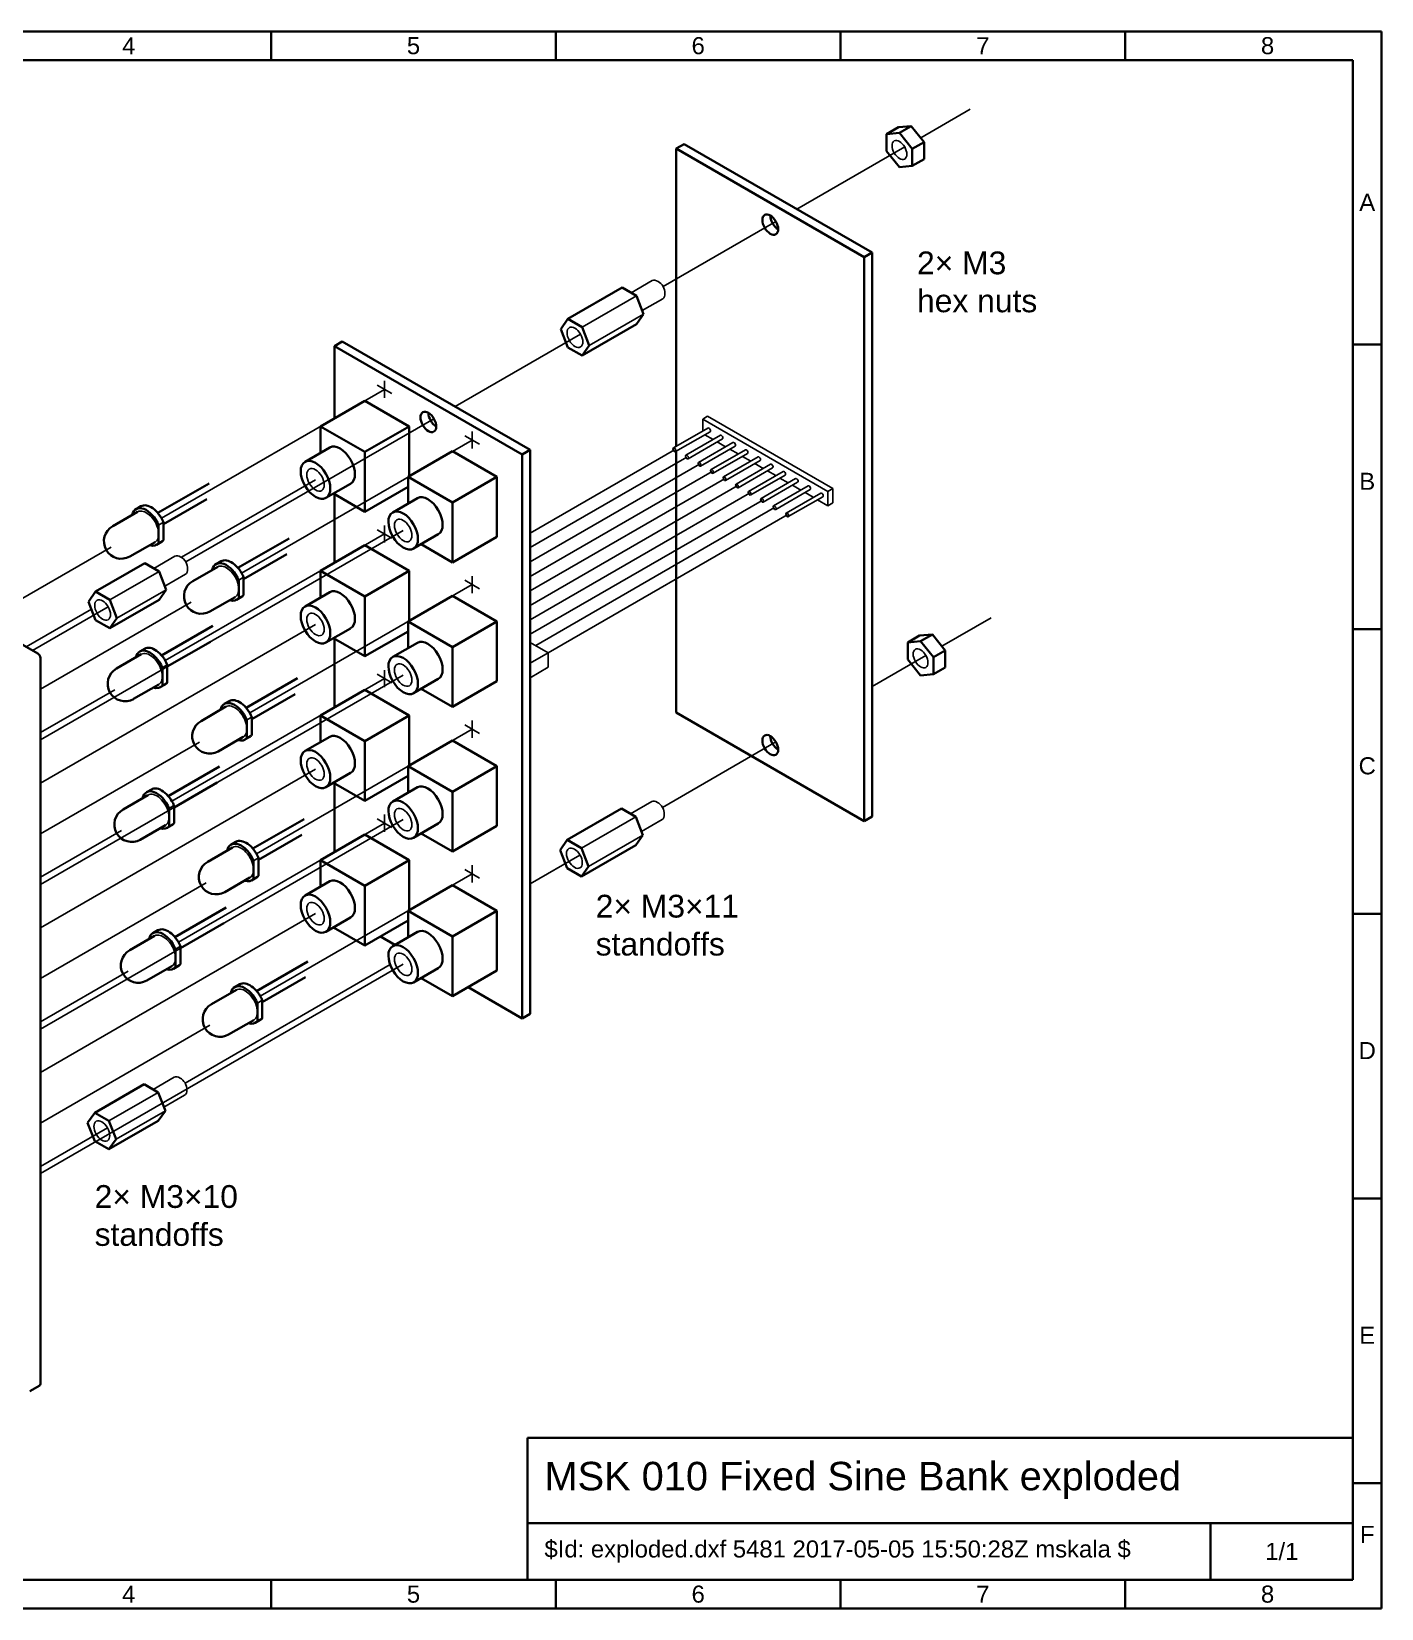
# Model space of a CAD drawing. Header units: millimetres. Extents: x 10 to 410, y 10 to 287.
# Drawn here: x 172.9 to 410, y 10 to 287 of the extents above; entities that cross this region are included whole.
import ezdxf

# ---------------------------------------------------------------- set-up
doc = ezdxf.new("R2010")
doc.units = ezdxf.units.MM
for name, color, linetype, lineweight, true_color in [('assembly lines', 14, 'Continuous', 25, 0x800000), ('detail lines', 7, 'Continuous', 25, 0x000000), ('frame', 5, 'Continuous', 35, 0x0000ff), ('holes', 7, 'Continuous', 35, 0x000000), ('notes', 94, 'Continuous', 25, 0x008000), ('outlines', 7, 'Continuous', 35, 0x000000)]:
    doc.layers.add(name, color=color, linetype=linetype, lineweight=lineweight, true_color=true_color)
doc.styles.add('textstyle0', font='')
doc.styles.add('textstyle1', font='')
doc.styles.add('textstyle10', font='')
doc.styles.add('textstyle11', font='')
doc.styles.add('textstyle12', font='')
doc.styles.add('textstyle2', font='')
doc.styles.add('textstyle20', font='')
doc.styles.add('textstyle22', font='')
doc.styles.add('textstyle24', font='')
doc.styles.add('textstyle26', font='')
doc.styles.add('textstyle28', font='')
doc.styles.add('textstyle3', font='')
doc.styles.add('textstyle30', font='')
doc.styles.add('textstyle34', font='')
doc.styles.add('textstyle35', font='')
doc.styles.add('textstyle36', font='')
doc.styles.add('textstyle4', font='')
doc.styles.add('textstyle5', font='')
doc.styles.add('textstyle6', font='')
doc.styles.add('textstyle7', font='')
doc.styles.add('textstyle8', font='')
doc.styles.add('textstyle9', font='')
doc.styles.get('textstyle0').set_extended_font_data('Nimbus Sans L')
doc.styles.get('textstyle1').set_extended_font_data('Nimbus Sans L')
doc.styles.get('textstyle10').set_extended_font_data('Nimbus Sans L')
doc.styles.get('textstyle11').set_extended_font_data('Nimbus Sans L')
doc.styles.get('textstyle12').set_extended_font_data('Nimbus Sans L')
doc.styles.get('textstyle2').set_extended_font_data('Nimbus Sans L')
doc.styles.get('textstyle20').set_extended_font_data('Nimbus Sans L')
doc.styles.get('textstyle22').set_extended_font_data('Nimbus Sans L')
doc.styles.get('textstyle24').set_extended_font_data('Nimbus Sans L')
doc.styles.get('textstyle26').set_extended_font_data('Nimbus Sans L')
doc.styles.get('textstyle28').set_extended_font_data('Nimbus Sans L')
doc.styles.get('textstyle3').set_extended_font_data('Nimbus Sans L')
doc.styles.get('textstyle30').set_extended_font_data('Nimbus Sans L')
doc.styles.get('textstyle34').set_extended_font_data('Nimbus Sans L')
doc.styles.get('textstyle35').set_extended_font_data('Nimbus Sans L')
doc.styles.get('textstyle36').set_extended_font_data('Nimbus Sans L')
doc.styles.get('textstyle4').set_extended_font_data('Nimbus Sans L')
doc.styles.get('textstyle5').set_extended_font_data('Nimbus Sans L')
doc.styles.get('textstyle6').set_extended_font_data('Nimbus Sans L')
doc.styles.get('textstyle7').set_extended_font_data('Nimbus Sans L')
doc.styles.get('textstyle8').set_extended_font_data('Nimbus Sans L')
doc.styles.get('textstyle9').set_extended_font_data('Nimbus Sans L')

msp = doc.modelspace()

# ---------------------------------------------------------------- linework, layer by layer
at = {"layer": 'assembly lines'}
for p, q in [((329.08, 268.34), (337.74, 273.34)), ((307.34, 255.8), (326.27, 266.72)), ((283.84, 242.22), (303.64, 253.66)), ((247.3, 221.13), (269.34, 233.85)), ((234.91, 224.14), (195.75, 201.53)), ((200.01, 193.83), (243.59, 218.99)), ((250.31, 215.25), (209.81, 191.86)), ((285.83, 213.53), (260.5, 198.9)), ((288.03, 212.26), (260.5, 196.36)), ((290.23, 210.99), (260.5, 193.82)), ((222.79, 208.25), (199.23, 194.64)), ((292.43, 209.72), (260.5, 191.28)), ((294.63, 208.45), (260.5, 188.74)), ((296.83, 207.18), (260.5, 186.2)), ((299.03, 205.91), (260.5, 183.66)), ((301.23, 204.64), (260.5, 181.12)), ((303.43, 203.37), (261.46, 179.14)), ((305.63, 202.1), (263.66, 177.87)), ((238.19, 199.36), (174.49, 162.58)), ((234.91, 198.74), (196.4, 176.5)), ((186.91, 196.42), (164.28, 183.36)), ((250.31, 189.85), (211.25, 167.3)), ((186.38, 185.96), (173.08, 178.28)), ((200.96, 186.76), (174.49, 171.47)), ((183.42, 185.52), (171.98, 178.92)), ((222.79, 182.85), (174.49, 154.96)), ((332.79, 179.04), (341.45, 184.04)), ((320.54, 171.97), (329.98, 177.42)), ((238.19, 173.96), (174.49, 137.18)), ((234.91, 173.34), (197.58, 151.78)), ((187.55, 171.39), (174.49, 163.85)), ((250.31, 164.45), (212.42, 142.57)), ((202.41, 162.19), (174.49, 146.07)), ((283.73, 150.72), (303.64, 162.21)), ((222.79, 157.45), (174.49, 129.56)), ((238.19, 148.56), (174.49, 111.78)), ((234.91, 147.94), (198.72, 127.04)), ((188.73, 146.68), (174.49, 138.45)), ((260.5, 137.31), (269.24, 142.35)), ((250.31, 139.05), (213.09, 117.56)), ((203.58, 137.47), (174.49, 120.67)), ((222.79, 132.05), (174.49, 104.16)), ((238.19, 123.16), (174.49, 86.38)), ((189.88, 121.94), (174.49, 113.05)), ((199.87, 102.3), (235.88, 123.1)), ((204.25, 112.45), (174.49, 95.27)), ((186.24, 94.43), (174.49, 87.65))]:
    msp.add_line(p, q, dxfattribs=at)
at = {"layer": 'detail lines'}
for p, q in [((281.93, 243.25), (278.21, 241.1)), ((269.61, 235.07), (279.14, 240.57)), ((280.14, 237.97), (283.77, 240.06)), ((270.86, 231.85), (280.39, 237.35)), ((236.21, 223.39), (233.61, 224.89)), ((234.91, 222.64), (234.91, 225.64)), ((290.79, 218.93), (291.66, 219.43)), ((290.79, 218.93), (312.79, 206.23)), ((290.79, 216.82), (290.79, 218.93)), ((291.66, 219.43), (313.66, 206.73)), ((250.31, 213.75), (250.31, 216.75)), ((285.65, 213.85), (291.71, 217.35)), ((286.02, 213.22), (292.08, 216.71)), ((287.85, 212.58), (293.91, 216.08)), ((292.62, 215.34), (291.16, 216.18)), ((251.61, 214.5), (249.01, 216)), ((288.22, 211.95), (294.28, 215.44)), ((290.05, 211.31), (296.11, 214.81)), ((290.42, 210.68), (296.48, 214.17)), ((292.25, 210.04), (298.31, 213.54)), ((294.82, 214.07), (293.36, 214.91)), ((297.02, 212.8), (295.56, 213.64)), ((292.62, 209.41), (298.68, 212.9)), ((294.45, 208.77), (300.51, 212.27)), ((294.82, 208.14), (300.87, 211.63)), ((296.65, 207.5), (302.71, 211)), ((299.22, 211.53), (297.76, 212.37)), ((301.42, 210.26), (299.96, 211.1)), ((297.02, 206.87), (303.07, 210.36)), ((298.85, 206.23), (304.91, 209.73)), ((299.22, 205.6), (305.27, 209.09)), ((301.05, 204.96), (307.11, 208.46)), ((301.42, 204.33), (307.47, 207.82)), ((303.62, 208.99), (302.16, 209.83)), ((305.82, 207.72), (304.36, 208.56)), ((303.25, 203.69), (309.31, 207.19)), ((303.62, 203.06), (309.67, 206.55)), ((305.45, 202.42), (311.51, 205.92)), ((305.82, 201.79), (311.87, 205.28)), ((308.02, 206.45), (306.56, 207.29)), ((310.22, 205.18), (308.76, 206.02)), ((312.79, 206.23), (313.66, 206.73)), ((312.79, 206.23), (312.79, 203.69)), ((313.66, 206.73), (313.66, 204.19)), ((312.79, 203.69), (310.96, 204.75)), ((312.79, 203.69), (313.66, 204.19)), ((195.24, 200.3), (196.11, 200.8)), ((236.21, 197.99), (233.61, 199.49)), ((234.91, 197.24), (234.91, 200.24)), ((195.24, 197.17), (196.11, 197.67)), ((198.11, 194.85), (194.39, 192.7)), ((186.65, 187.17), (195.31, 192.17)), ((196.32, 189.58), (199.95, 191.67)), ((209.3, 190.64), (210.17, 191.14)), ((250.31, 188.35), (250.31, 191.35)), ((187.9, 183.95), (196.56, 188.95)), ((251.61, 189.1), (249.01, 190.6)), ((209.3, 187.5), (210.17, 188)), ((260.5, 179.69), (263.66, 177.87)), ((260.5, 176.04), (263.66, 177.87)), ((263.66, 177.87), (263.66, 175.33)), ((195.89, 175.27), (196.76, 175.77)), ((234.91, 171.84), (234.91, 174.84)), ((260.5, 173.5), (263.66, 175.33)), ((195.89, 172.14), (196.76, 172.64)), ((236.21, 172.59), (233.61, 174.09)), ((210.75, 166.07), (211.61, 166.57)), ((210.75, 162.94), (211.61, 163.44)), ((251.61, 163.7), (249.01, 165.2)), ((250.31, 162.95), (250.31, 165.95)), ((197.07, 150.55), (197.94, 151.05)), ((281.83, 151.74), (278.11, 149.6)), ((197.07, 147.42), (197.94, 147.92)), ((236.21, 147.19), (233.61, 148.69)), ((234.91, 146.44), (234.91, 149.44)), ((269.5, 143.56), (279.03, 149.06)), ((280.04, 146.47), (283.66, 148.56)), ((270.75, 140.34), (280.28, 145.84)), ((211.92, 141.35), (212.78, 141.85)), ((211.92, 138.21), (212.78, 138.71)), ((251.61, 138.3), (249.01, 139.8)), ((250.31, 137.55), (250.31, 140.55)), ((198.22, 125.81), (199.08, 126.31)), ((198.22, 122.68), (199.08, 123.18)), ((212.58, 116.33), (213.45, 116.83)), ((212.58, 113.2), (213.45, 113.7)), ((197.97, 103.33), (194.25, 101.18)), ((186.51, 95.65), (195.17, 100.65)), ((196.18, 98.05), (199.8, 100.14)), ((187.76, 92.43), (196.42, 97.43))]:
    msp.add_line(p, q, dxfattribs=at)
for centre, major_axis in [((325.35, 266.19), (-0.92, 1.59)), ((268.36, 233.29), (-0.98, 1.7)), ((285.83, 213.53), (-0.184, 0.318)), ((288.03, 212.26), (-0.184, 0.318)), ((290.23, 210.99), (-0.184, 0.318)), ((222.79, 208.25), (-1.09, 1.88)), ((292.43, 209.72), (-0.184, 0.318)), ((294.63, 208.45), (-0.184, 0.318)), ((296.83, 207.18), (-0.184, 0.318)), ((299.03, 205.91), (-0.184, 0.318)), ((301.23, 204.64), (-0.184, 0.318)), ((303.43, 203.37), (-0.184, 0.318)), ((305.63, 202.1), (-0.184, 0.318)), ((238.19, 199.36), (-1.09, 1.88)), ((185.4, 185.39), (-0.98, 1.7)), ((222.79, 182.85), (-1.09, 1.88)), ((329.06, 176.89), (-0.92, 1.59)), ((238.19, 173.96), (-1.09, 1.88)), ((222.79, 157.45), (-1.09, 1.88)), ((238.19, 148.56), (-1.09, 1.88)), ((268.26, 141.79), (-0.98, 1.7)), ((222.79, 132.05), (-1.09, 1.88)), ((238.19, 123.16), (-1.09, 1.88)), ((185.26, 93.87), (-0.98, 1.7))]:
    msp.add_ellipse(centre, major_axis=major_axis, ratio=0.57735, dxfattribs=at)
for centre, major_axis, start_param, end_param in [((282.85, 241.65), (-0.92, 1.59), 5.403174, 0), ((283.08, 241.79), (-0.75, 1.3), 3.822504, 5.602278), ((282.85, 241.65), (-0.92, 1.59), 3.141593, 4.021609), ((291.89, 217.03), (-0.184, 0.318), 3.141537, 0.000014), ((294.09, 215.76), (-0.184, 0.318), 3.141537, 0.000014), ((296.29, 214.49), (-0.184, 0.318), 3.141537, 0.000014), ((298.49, 213.22), (-0.184, 0.318), 3.141537, 0.000014), ((300.69, 211.95), (-0.184, 0.318), 3.141537, 0.000014), ((302.89, 210.68), (-0.184, 0.318), 3.141537, 0.000014), ((305.09, 209.41), (-0.184, 0.318), 3.141537, 0.000014), ((307.29, 208.14), (-0.184, 0.318), 3.141537, 0.000014), ((309.49, 206.87), (-0.184, 0.318), 3.141537, 0.000014), ((311.69, 205.6), (-0.184, 0.318), 3.141537, 0.000014), ((193.08, 199.98), (-1.53, 2.65), 3.141574, 0.000246), ((199.03, 193.26), (-0.92, 1.59), 5.403174, 0), ((199.26, 193.4), (-0.75, 1.3), 3.822504, 5.602278), ((199.03, 193.26), (-0.92, 1.59), 3.141593, 4.021609), ((207.14, 190.32), (-1.53, 2.65), 3.141574, 0.000246), ((193.72, 174.96), (-1.53, 2.65), 3.141574, 0.000246), ((208.58, 165.75), (-1.53, 2.65), 3.141574, 0.000246), ((194.91, 150.24), (-1.53, 2.65), 3.141574, 0.000246), ((282.74, 150.15), (-0.92, 1.59), 5.403174, 0), ((282.98, 150.29), (-0.75, 1.3), 3.822504, 5.602278), ((282.74, 150.15), (-0.92, 1.59), 3.141593, 4.021609), ((209.75, 141.03), (-1.53, 2.65), 3.141574, 0.000246), ((196.05, 125.5), (-1.53, 2.65), 3.141574, 0.000246), ((210.42, 116.01), (-1.53, 2.65), 3.141574, 0.000246), ((198.88, 101.74), (-0.92, 1.59), 5.403174, 0), ((199.12, 101.87), (-0.75, 1.3), 3.822504, 5.602278), ((198.88, 101.74), (-0.92, 1.59), 3.141593, 4.021609)]:
    msp.add_ellipse(centre, major_axis=major_axis, ratio=0.57735, start_param=start_param, end_param=end_param, dxfattribs=at)
at = {"layer": 'frame'}
for p, q in [((410, 287), (10, 287)), ((215, 287), (215, 282)), ((265, 287), (265, 282)), ((315, 287), (315, 282)), ((365, 287), (365, 282)), ((410, 10), (410, 287)), ((405, 282), (15, 282)), ((405, 15), (405, 282)), ((410, 232), (405, 232)), ((410, 182), (405, 182)), ((410, 132), (405, 132)), ((410, 82), (405, 82)), ((260, 40), (405, 40)), ((260, 25), (260, 40)), ((410, 32), (405, 32)), ((260, 25), (405, 25)), ((260, 15), (260, 25)), ((380, 15), (380, 25)), ((15, 15), (405, 15)), ((215, 15), (215, 10)), ((265, 15), (265, 10)), ((315, 15), (315, 10)), ((365, 15), (365, 10)), ((10, 10), (410, 10))]:
    msp.add_line(p, q, dxfattribs=at)
at = {"layer": 'holes'}
for centre in [(302.66, 253.09), (242.61, 218.42), (302.66, 161.65)]:
    msp.add_ellipse(centre, major_axis=(-0.98, 1.7), ratio=0.57735, dxfattribs=at)
for centre in [(304.04, 253.89), (244, 219.22), (304.04, 162.45)]:
    msp.add_ellipse(centre, major_axis=(-0.98, 1.7), ratio=0.57735, start_param=0.78537, end_param=2.356223, dxfattribs=at)
at = {"layer": 'outlines'}
for p, q in [((323.1, 268.99), (325.18, 270.19)), ((323.1, 268.99), (325.35, 269.19)), ((323.1, 265.99), (323.1, 268.99)), ((325.18, 270.19), (327.43, 270.39)), ((325.35, 269.19), (327.43, 270.39)), ((325.35, 269.19), (327.6, 266.39)), ((327.43, 270.39), (329.68, 267.59)), ((286.16, 266.43), (287.54, 267.23)), ((286.16, 214.14), (286.16, 266.43)), ((286.16, 266.43), (319.16, 247.37)), ((287.54, 267.23), (320.54, 248.17)), ((325.35, 263.19), (323.1, 265.99)), ((327.6, 266.39), (329.68, 267.59)), ((327.6, 266.39), (327.6, 263.39)), ((329.68, 267.59), (329.68, 264.59)), ((327.6, 263.39), (325.35, 263.19)), ((327.6, 263.39), (329.68, 264.59)), ((319.16, 247.37), (320.54, 248.17)), ((319.16, 148.31), (319.16, 247.37)), ((320.54, 149.11), (320.54, 248.17)), ((267.11, 236.51), (276.64, 242.01)), ((276.64, 242.01), (279.14, 240.57)), ((279.14, 240.57), (280.39, 237.35)), ((265.86, 234.73), (267.11, 236.51)), ((267.11, 236.51), (269.61, 235.07)), ((269.61, 230.07), (279.14, 235.57)), ((280.39, 237.35), (279.14, 235.57)), ((267.11, 231.51), (265.86, 234.73)), ((269.61, 235.07), (270.86, 231.85)), ((226.11, 231.76), (227.5, 232.56)), ((226.11, 219.07), (226.11, 231.76)), ((226.11, 231.76), (259.11, 212.71)), ((227.5, 232.56), (260.5, 213.51)), ((269.61, 230.07), (267.11, 231.51)), ((270.86, 231.85), (269.61, 230.07)), ((223.65, 217.65), (231.45, 222.15)), ((231.45, 222.15), (239.24, 217.65)), ((223.65, 217.65), (231.45, 213.15)), ((223.65, 212.99), (223.65, 217.65)), ((231.45, 213.15), (239.24, 217.65)), ((239.24, 217.65), (239.24, 208.87)), ((220.95, 211.43), (225.28, 213.93)), ((259.11, 212.71), (260.5, 213.51)), ((260.5, 114.45), (260.5, 213.51)), ((286.16, 167.36), (286.16, 213.3)), ((231.45, 213.15), (231.45, 202.65)), ((239.05, 208.76), (246.85, 213.26)), ((246.85, 213.26), (254.64, 208.76)), ((259.11, 113.65), (259.11, 212.71)), ((239.05, 208.76), (246.85, 204.26)), ((239.05, 204.1), (239.05, 208.76)), ((246.85, 204.26), (254.64, 208.76)), ((254.64, 208.76), (254.64, 198.26)), ((195.11, 202.43), (204.1, 207.62)), ((224.63, 205.07), (228.96, 207.57)), ((231.45, 202.65), (225.94, 205.83)), ((226.11, 193.67), (226.11, 205.73)), ((231.45, 202.65), (239.05, 207.04)), ((236.35, 202.54), (240.68, 205.04)), ((187.19, 200.12), (191.55, 202.64)), ((191.27, 203.11), (192.14, 203.61)), ((196.11, 200.46), (203.7, 204.85)), ((246.85, 204.26), (246.85, 193.76)), ((195.24, 200.3), (195.24, 197.17)), ((196.11, 200.8), (196.11, 197.67)), ((140.02, 197.37), (174.05, 177.72)), ((190.19, 194.78), (194.61, 197.33)), ((194.88, 196.86), (195.75, 197.36)), ((209.17, 192.77), (218.16, 197.96)), ((223.65, 192.25), (231.45, 196.75)), ((231.45, 196.75), (239.24, 192.25)), ((240.02, 196.18), (244.35, 198.68)), ((246.85, 193.76), (241.34, 196.94)), ((246.85, 193.76), (254.64, 198.26)), ((205.33, 193.45), (206.2, 193.95)), ((210.17, 190.8), (217.76, 195.19)), ((184.16, 188.61), (192.82, 193.61)), ((192.82, 193.61), (195.31, 192.17)), ((195.31, 192.17), (196.56, 188.95)), ((201.25, 190.45), (205.61, 192.97)), ((210.17, 191.14), (210.17, 188)), ((223.65, 192.25), (231.45, 187.75)), ((223.65, 187.59), (223.65, 192.25)), ((231.45, 187.75), (239.24, 192.25)), ((239.24, 192.25), (239.24, 183.47)), ((182.91, 186.84), (184.16, 188.61)), ((184.16, 188.61), (186.65, 187.17)), ((196.56, 188.95), (195.31, 187.17)), ((209.3, 190.64), (209.3, 187.5)), ((220.95, 186.03), (225.28, 188.53)), ((184.16, 183.62), (182.91, 186.84)), ((186.65, 187.17), (187.9, 183.95)), ((186.65, 182.17), (195.31, 187.17)), ((204.25, 185.12), (208.67, 187.67)), ((208.94, 187.19), (209.81, 187.69)), ((231.45, 187.75), (231.45, 177.25)), ((239.05, 183.36), (246.85, 187.86)), ((246.85, 187.86), (254.64, 183.36)), ((186.65, 182.17), (184.16, 183.62)), ((187.9, 183.95), (186.65, 182.17)), ((239.05, 183.36), (246.85, 178.86)), ((239.05, 178.7), (239.05, 183.36)), ((246.85, 178.86), (254.64, 183.36)), ((254.64, 183.36), (254.64, 172.86)), ((195.76, 177.4), (204.75, 182.59)), ((224.63, 179.66), (228.96, 182.16)), ((231.45, 177.25), (225.94, 180.43)), ((226.11, 168.27), (226.11, 180.33)), ((231.45, 177.25), (239.05, 181.64)), ((326.81, 179.69), (328.89, 180.89)), ((328.89, 180.89), (331.14, 181.09)), ((329.06, 179.89), (331.14, 181.09)), ((331.14, 181.09), (333.39, 178.29)), ((187.84, 175.09), (192.19, 177.61)), ((191.92, 178.09), (192.78, 178.59)), ((196.76, 175.44), (204.35, 179.82)), ((236.35, 177.14), (240.68, 179.64)), ((246.85, 178.86), (246.85, 168.36)), ((326.81, 179.69), (329.06, 179.89)), ((326.81, 176.69), (326.81, 179.69)), ((329.06, 179.89), (331.31, 177.09)), ((331.31, 177.09), (333.39, 178.29)), ((333.39, 178.29), (333.39, 175.29)), ((174.49, 176.97), (174.49, 49.47)), ((195.89, 175.27), (195.89, 172.14)), ((196.76, 175.77), (196.76, 172.64)), ((329.06, 173.89), (326.81, 176.69)), ((331.31, 177.09), (331.31, 174.09)), ((331.31, 174.09), (333.39, 175.29)), ((190.84, 169.76), (195.26, 172.31)), ((195.53, 171.83), (196.4, 172.33)), ((210.62, 168.2), (219.61, 173.39)), ((240.02, 170.77), (244.35, 173.27)), ((246.85, 168.36), (254.64, 172.86)), ((331.31, 174.09), (329.06, 173.89)), ((206.77, 168.88), (207.64, 169.38)), ((211.61, 166.23), (219.21, 170.62)), ((223.65, 166.85), (231.45, 171.35)), ((231.45, 171.35), (239.24, 166.85)), ((246.85, 168.36), (241.34, 171.54)), ((202.69, 165.89), (207.05, 168.41)), ((211.61, 166.57), (211.61, 163.44)), ((223.65, 166.85), (231.45, 162.35)), ((223.65, 162.19), (223.65, 166.85)), ((231.45, 162.35), (239.24, 166.85)), ((239.24, 166.85), (239.24, 158.07)), ((286.16, 167.36), (319.16, 148.31)), ((210.75, 166.07), (210.75, 162.94)), ((205.69, 160.55), (210.11, 163.1)), ((210.39, 162.63), (211.25, 163.13)), ((220.95, 160.63), (225.28, 163.13)), ((231.45, 162.35), (231.45, 151.85)), ((239.05, 157.96), (246.85, 162.46)), ((246.85, 162.46), (254.64, 157.96)), ((239.05, 157.96), (246.85, 153.46)), ((239.05, 153.3), (239.05, 157.96)), ((246.85, 153.46), (254.64, 157.96)), ((254.64, 157.96), (254.64, 147.46)), ((196.94, 152.68), (205.93, 157.87)), ((224.63, 154.26), (228.96, 156.76)), ((231.45, 151.85), (239.05, 156.24)), ((189.02, 150.37), (193.37, 152.89)), ((193.1, 153.37), (193.97, 153.87)), ((197.94, 150.72), (205.53, 155.1)), ((231.45, 151.85), (225.94, 155.02)), ((226.11, 142.87), (226.11, 154.93)), ((236.35, 151.74), (240.68, 154.24)), ((246.85, 153.46), (246.85, 142.96)), ((197.07, 150.55), (197.07, 147.42)), ((197.94, 151.05), (197.94, 147.92)), ((267.01, 145.01), (276.53, 150.51)), ((276.53, 150.51), (279.03, 149.06)), ((192.02, 145.04), (196.44, 147.59)), ((196.71, 147.11), (197.58, 147.61)), ((211.79, 143.48), (220.78, 148.66)), ((240.02, 145.37), (244.35, 147.87)), ((246.85, 142.96), (254.64, 147.46)), ((279.03, 149.06), (280.28, 145.84)), ((319.16, 148.31), (320.54, 149.11)), ((207.94, 144.16), (208.81, 144.66)), ((212.78, 141.51), (220.38, 145.89)), ((223.65, 141.45), (231.45, 145.95)), ((231.45, 145.95), (239.24, 141.45)), ((246.85, 142.96), (241.34, 146.13)), ((265.76, 143.23), (267.01, 145.01)), ((267.01, 145.01), (269.5, 143.56)), ((269.5, 138.57), (279.03, 144.07)), ((280.28, 145.84), (279.03, 144.07)), ((203.86, 141.16), (208.22, 143.68)), ((211.92, 141.35), (211.92, 138.21)), ((212.78, 141.85), (212.78, 138.71)), ((223.65, 141.45), (231.45, 136.95)), ((223.65, 136.79), (223.65, 141.45)), ((231.45, 136.95), (239.24, 141.45)), ((239.24, 141.45), (239.24, 132.66)), ((267.01, 140.01), (265.76, 143.23)), ((269.5, 143.56), (270.75, 140.34)), ((269.5, 138.57), (267.01, 140.01)), ((270.75, 140.34), (269.5, 138.57)), ((206.87, 135.83), (211.28, 138.38)), ((211.56, 137.9), (212.42, 138.4)), ((220.95, 135.23), (225.28, 137.73)), ((231.45, 136.95), (231.45, 126.45)), ((239.05, 132.56), (246.85, 137.06)), ((246.85, 137.06), (254.64, 132.56)), ((198.09, 127.94), (207.08, 133.13)), ((199.08, 125.98), (206.68, 130.36)), ((224.63, 128.86), (228.96, 131.36)), ((231.45, 126.45), (239.05, 130.84)), ((239.05, 132.56), (246.85, 128.06)), ((239.05, 127.9), (239.05, 132.56)), ((246.85, 128.06), (254.64, 132.56)), ((254.64, 132.56), (254.64, 122.06)), ((190.16, 125.63), (194.52, 128.15)), ((194.24, 128.63), (195.11, 129.13)), ((231.45, 126.45), (225.94, 129.62)), ((234.19, 128.03), (236.74, 126.56)), ((236.35, 126.34), (240.68, 128.84)), ((246.85, 128.06), (246.85, 117.56)), ((198.22, 125.81), (198.22, 122.68)), ((199.08, 126.31), (199.08, 123.18)), ((193.16, 120.3), (197.58, 122.85)), ((197.86, 122.37), (198.72, 122.87)), ((212.45, 118.46), (221.44, 123.65)), ((240.02, 119.97), (244.35, 122.47)), ((246.85, 117.56), (254.64, 122.06)), ((208.61, 119.14), (209.48, 119.64)), ((213.45, 116.49), (221.04, 120.88)), ((246.85, 117.56), (241.34, 120.73)), ((249.59, 119.14), (259.11, 113.65)), ((204.53, 116.15), (208.89, 118.66)), ((213.45, 116.83), (213.45, 113.7)), ((212.58, 116.33), (212.58, 113.2)), ((259.11, 113.65), (260.5, 114.45)), ((207.53, 110.81), (211.95, 113.36)), ((212.22, 112.88), (213.09, 113.38)), ((184.01, 97.09), (192.67, 102.09)), ((192.67, 102.09), (195.17, 100.65)), ((195.17, 100.65), (196.42, 97.43)), ((182.76, 95.31), (184.01, 97.09)), ((184.01, 97.09), (186.51, 95.65)), ((196.42, 97.43), (195.17, 95.65)), ((184.01, 92.09), (182.76, 95.31)), ((186.51, 95.65), (187.76, 92.43)), ((186.51, 90.65), (195.17, 95.65)), ((186.51, 90.65), (184.01, 92.09)), ((187.76, 92.43), (186.51, 90.65)), ((172.63, 48.19), (174.36, 49.19))]:
    msp.add_line(p, q, dxfattribs=at)
for centre in [(188.69, 197.45), (202.75, 187.79), (189.34, 172.42), (204.19, 163.22), (190.52, 147.7), (205.36, 138.5), (191.66, 122.96), (206.03, 113.48)]:
    msp.add_arc(centre, 3.06, 119.3581, 299.3581, dxfattribs=at)
for centre, major_axis, start_param, end_param in [((227.12, 210.75), (-1.84, 3.18), 3.141593, 0), ((242.52, 201.86), (-1.84, 3.18), 3.141593, 0), ((193.08, 199.98), (-1.81, 3.13), 4.486609, 0.559883), ((193.94, 200.48), (-1.81, 3.13), 4.486609, 0), ((193.08, 199.98), (-1.81, 3.13), 2.581974, 3.367372), ((193.94, 200.48), (-1.81, 3.13), 3.141593, 3.367372), ((208, 190.82), (-1.81, 3.13), 4.486609, 0), ((207.14, 190.32), (-1.81, 3.13), 4.486609, 0.559883), ((227.12, 185.35), (-1.84, 3.18), 3.141593, 0), ((207.14, 190.32), (-1.81, 3.13), 2.581974, 3.367372), ((208, 190.82), (-1.81, 3.13), 3.141593, 3.367372), ((242.52, 176.46), (-1.84, 3.18), 3.141593, 0), ((174.05, 177.22), (-0.306, 0.53), 3.926991, 5.497787), ((193.72, 174.96), (-1.81, 3.13), 4.486609, 0.559883), ((194.59, 175.46), (-1.81, 3.13), 4.486609, 0), ((193.72, 174.96), (-1.81, 3.13), 2.581974, 3.367372), ((194.59, 175.46), (-1.81, 3.13), 3.141593, 3.367372), ((208.58, 165.75), (-1.81, 3.13), 4.486609, 0.559883), ((209.45, 166.25), (-1.81, 3.13), 4.486609, 0), ((209.45, 166.25), (-1.81, 3.13), 3.141593, 3.367372), ((227.12, 159.95), (-1.84, 3.18), 3.141593, 0), ((208.58, 165.75), (-1.81, 3.13), 2.581974, 3.367372), ((194.91, 150.24), (-1.81, 3.13), 4.486609, 0.559883), ((195.77, 150.74), (-1.81, 3.13), 4.486609, 0), ((242.52, 151.06), (-1.84, 3.18), 3.141593, 0), ((194.91, 150.24), (-1.81, 3.13), 2.581974, 3.367372), ((195.77, 150.74), (-1.81, 3.13), 3.141593, 3.367372), ((209.75, 141.03), (-1.81, 3.13), 4.486609, 0.559883), ((210.62, 141.53), (-1.81, 3.13), 4.486609, 0), ((210.62, 141.53), (-1.81, 3.13), 3.141593, 3.367372), ((209.75, 141.03), (-1.81, 3.13), 2.581974, 3.367372), ((227.12, 134.55), (-1.84, 3.18), 3.141593, 0), ((196.05, 125.5), (-1.81, 3.13), 4.486609, 0.559883), ((196.92, 126), (-1.81, 3.13), 4.486609, 0), ((242.52, 125.66), (-1.84, 3.18), 3.141593, 0), ((196.05, 125.5), (-1.81, 3.13), 2.581974, 3.367372), ((196.92, 126), (-1.81, 3.13), 3.141593, 3.367372), ((210.42, 116.01), (-1.81, 3.13), 4.486609, 0.559883), ((211.28, 116.51), (-1.81, 3.13), 4.486609, 0), ((211.28, 116.51), (-1.81, 3.13), 3.141593, 3.367372), ((210.42, 116.01), (-1.81, 3.13), 2.581974, 3.367372), ((174.05, 49.72), (-0.306, 0.53), 3.141593, 3.926991)]:
    msp.add_ellipse(centre, major_axis=major_axis, ratio=0.57735, start_param=start_param, end_param=end_param, dxfattribs=at)
for centre in [(222.79, 208.25), (238.19, 199.36), (222.79, 182.85), (238.19, 173.96), (222.79, 157.45), (238.19, 148.56), (222.79, 132.05), (238.19, 123.16)]:
    msp.add_ellipse(centre, major_axis=(-1.84, 3.18), ratio=0.57735, dxfattribs=at)

# ---------------------------------------------------------------- texts
at = {"layer": 'frame'}
for s, insert, char_height, attachment_point, style in [('4', (190, 284.5), 3, 5, 'textstyle11'), ('5', (240, 284.5), 3, 5, 'textstyle9'), ('6', (290, 284.5), 3, 5, 'textstyle7'), ('7', (340, 284.5), 3, 5, 'textstyle5'), ('8', (390, 284.5), 3, 5, 'textstyle3'), ('A', (407.5, 257), 3, 5, 'textstyle30'), ('B', (407.5, 208), 3, 5, 'textstyle28'), ('C', (407.5, 158), 3, 5, 'textstyle26'), ('D', (407.5, 108), 3, 5, 'textstyle24'), ('E', (407.5, 58), 3, 5, 'textstyle22'), ('MSK 010 Fixed Sine Bank exploded', (263, 32.5), 5, 4, 'textstyle1'), ('$Id: exploded.dxf 5481 2017-05-05 15:50:28Z mskala $', (263, 20), 3, 4, 'textstyle2'), ('F', (407.5, 23), 3, 5, 'textstyle20'), ('1/1', (392.5, 20), 3, 5, 'textstyle0'), ('4', (190, 12.5), 3, 5, 'textstyle12'), ('5', (240, 12.5), 3, 5, 'textstyle10'), ('6', (290, 12.5), 3, 5, 'textstyle8'), ('7', (340, 12.5), 3, 5, 'textstyle6'), ('8', (390, 12.5), 3, 5, 'textstyle4')]:
    msp.add_mtext(s, dxfattribs=dict(at, insert=insert, char_height=char_height, attachment_point=attachment_point, style=style))
at = {"layer": 'notes', "char_height": 4, "attachment_point": 4}
for s, insert, style in [('2× M3\\Phex nuts', (328.43, 243), 'textstyle36'), ('2× M3×11\\Pstandoffs', (272, 130), 'textstyle34'), ('2× M3×10\\Pstandoffs', (184, 79), 'textstyle35')]:
    msp.add_mtext(s, dxfattribs=dict(at, insert=insert, style=style))

doc.saveas('drawing.dxf')
